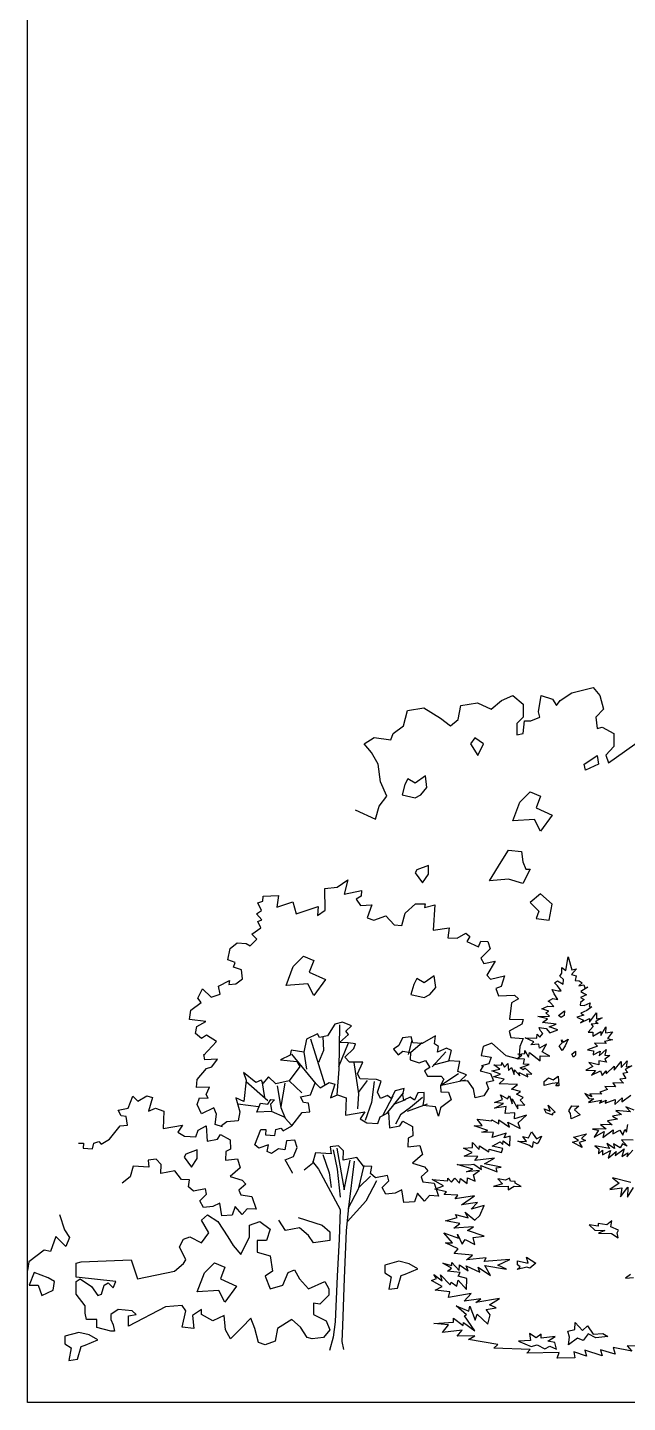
# Model space of a CAD drawing. Header units: inches. Extents: x -11 to 128, y 7 to 56.
# Drawn here: x 12.497 to 13.229, y 7.377 to 9.056 of the extents above; entities that cross this region are included whole.
import ezdxf

# ---------------------------------------------------------------- set-up
doc = ezdxf.new("R2010")
doc.units = ezdxf.units.IN
doc.header["$MEASUREMENT"] = 0
doc.layers.add('CAY', color=94, linetype='Continuous')
doc.layers.add('CAY-3', color=61, linetype='Continuous')
picture_1 = doc.add_image_def('image1.jpg', size_in_pixel=(1680, 1093))

# ---------------------------------------------------------------- blocks, each defined once
blk = doc.blocks.new('A$C76451831')
at = {"layer": 'CAY'}
for p, q in [((1261.1, 1885), (1288.9, 1909.2)), ((1288.9, 1909.2), (1320.1, 1922.7)), ((1320.1, 1922.7), (1347.8, 1898.6)), ((1389.7, 1877.9), (1396.8, 1922.7)), ((1396.8, 1922.7), (1427.4, 1912.7)), ((1427.4, 1912.7), (1438, 1895)), ((1438, 1895), (1448.6, 1909.2)), ((1448.6, 1909.2), (1479.9, 1929.8)), ((1479.9, 1929.8), (1538.3, 1944)), ((1538.3, 1944), (1555.9, 1922.7)), ((1555.9, 1922.7), (1566.6, 1885)), ((1022.3, 1839.6), (1033, 1881.5)), ((1033, 1881.5), (1077.8, 1888.5)), ((1077.8, 1888.5), (1122.6, 1860.8)), ((1171.5, 1857.3), (1178, 1895)), ((1178, 1895), (1223.4, 1902.1)), ((1223.4, 1902.1), (1261.1, 1885)), ((1347.8, 1898.6), (1347.8, 1863.8)), ((1393.2, 1863.8), (1389.7, 1877.9)), ((1566.6, 1885), (1545.3, 1863.8)), ((994.6, 1818.9), (1022.3, 1839.6)), ((1122.6, 1860.8), (1150.3, 1839.6)), ((1150.3, 1839.6), (1171.5, 1857.3)), ((1347.8, 1863.8), (1330.7, 1846.6)), ((1330.7, 1846.6), (1330.7, 1815.4)), ((1347.8, 1818.9), (1351.4, 1853.7)), ((1351.4, 1853.7), (1369, 1853.7)), ((1369, 1853.7), (1393.2, 1863.8)), ((1545.3, 1863.8), (1548.9, 1833.1)), ((1548.9, 1833.1), (1563, 1836)), ((1563, 1836), (1594.3, 1818.9)), ((915, 1791.2), (942.7, 1808.3)), ((942.7, 1808.3), (987.6, 1801.8)), ((987.6, 1801.8), (994.6, 1818.9)), ((1330.7, 1815.4), (1347.8, 1818.9)), ((1580.1, 1739.3), (1673.3, 1805.4)), ((1594.3, 1818.9), (1594.3, 1784.1)), ((935.7, 1767), (915, 1791.2)), ((953.4, 1735.8), (935.7, 1767)), ((1594.3, 1784.1), (1573, 1759.9)), ((1573, 1759.9), (1580.1, 1739.3)), ((959.8, 1687.4), (953.4, 1735.8)), ((977.5, 1649), (959.8, 1687.4)), ((956.3, 1621.3), (977.5, 1649)), ((890.9, 1611.3), (946.3, 1586.5)), ((946.3, 1586.5), (956.3, 1621.3))]:
    blk.add_line(p, q, dxfattribs=at)
for points in [[(1240.2, 1791.1), (1216.4, 1806.9), (1204.5, 1791.1), (1224.3, 1759.4)], [(1537.1, 1751.5), (1548.9, 1759.4), (1552.9, 1735.6), (1517.3, 1719.8), (1513.3, 1735.6)], [(1085.8, 1672.3), (1081.8, 1704), (1054.1, 1684.2), (1034.3, 1696), (1026.4, 1680.2), (1018.5, 1652.5), (1054.1, 1644.6), (1069.9, 1652.5)], [(1339.1, 1632.7), (1366.8, 1660.4), (1394.5, 1648.5), (1382.7, 1616.8), (1426.2, 1597), (1394.5, 1553.5), (1378.7, 1585.2), (1319.3, 1581.2)], [(1287.7, 1470.3), (1307.5, 1502), (1343.1, 1498), (1347, 1470.3), (1355, 1450.5), (1366.8, 1450.5), (1347, 1410.9), (1307.5, 1422.8), (1256, 1418.8)], [(1058.5, 1448.2), (1054.5, 1440.3), (1074.3, 1412.6), (1090.2, 1436.3), (1090.2, 1460.1)], [(1418.3, 1311.9), (1426.2, 1355.4), (1394.5, 1383.2), (1366.8, 1359.4), (1390.6, 1335.6), (1382.7, 1315.8)], [(722.8, 1185.8), (750.5, 1213.5), (778.2, 1201.7), (766.3, 1170), (809.9, 1150.2), (778.2, 1106.6), (762.4, 1138.3), (703, 1134.3)], [(1109.9, 1128.8), (1106, 1160.5), (1078.3, 1140.7), (1058.5, 1152.6), (1050.5, 1136.7), (1042.6, 1109), (1078.3, 1101.1), (1094.1, 1109)], [(1443.6, 1052.7), (1459.9, 1065.3), (1459.5, 1052.2), (1451.1, 1047)], [(1445.7, 970.1), (1454.1, 978), (1451.7, 985.8), (1456.9, 980.2), (1470.4, 987.9), (1462, 969.6), (1453.4, 956.7)], [(1444.6, 860.9), (1436.9, 861.2), (1442.2, 869.2), (1426.3, 867), (1404.8, 862.3), (1405.2, 873.2), (1416.4, 883.2), (1429.3, 877.3), (1442.8, 887.7)], [(1428.7, 781.7), (1410.3, 787.8), (1405.3, 798.4), (1420.9, 792.4), (1416.1, 808.9), (1434.4, 789.2), (1426.1, 784.5)], [(1476.9, 785.4), (1471.7, 793.3), (1479.9, 806.6), (1498.9, 806), (1487.6, 795.5), (1503, 781.8), (1478.7, 771.8)], [(1364.6, 698.7), (1332.9, 710.2), (1356.9, 709.4), (1346.9, 723.3), (1362.7, 720.1), (1370.9, 735.6), (1383.8, 716.6), (1397.3, 724.3), (1391.3, 710.9), (1386.1, 703.4), (1375.4, 708.7), (1372.1, 693)], [(1485.1, 721.2), (1519.8, 730.4), (1506.2, 717.8), (1516.9, 712), (1500.4, 707.1), (1508.1, 693.7), (1481.9, 707.7), (1497.9, 712.6)], [(1313.2, 601.7), (1310.8, 609.9), (1300.2, 604.8), (1278.6, 608.3), (1291.7, 594.7), (1267.4, 587.4), (1307.3, 588.7), (1306.9, 577.9), (1323.2, 588.2), (1342.2, 587.5), (1326.2, 596.2), (1326.3, 601.2)], [(1603.8, 461), (1606.8, 469), (1585.8, 477.9), (1589, 493.7), (1575.1, 483.3), (1551.6, 486.8), (1551.4, 479.1), (1527.5, 482.7), (1542.8, 468.5), (1569.5, 467.6), (1553, 460.5), (1587.8, 459.2), (1606, 447.7)], [(1037.6, 376.9), (1009.9, 384), (971.5, 373.4), (971.5, 352.7), (988.6, 342.1), (982.2, 307.9), (1006.3, 310.8), (1016.4, 345.6), (1027, 349.2), (1061.8, 363.3)], [(1332, 374.8), (1332.4, 385.2), (1361.2, 379.2), (1356.8, 395.2), (1382.5, 378.5), (1366.1, 365.4), (1358.1, 368.4), (1331.6, 361.7), (1339.5, 369.1)], [(1438.2, 144.9), (1433.9, 163.6), (1414.9, 167), (1434.4, 179.5), (1396.7, 175.3), (1397, 186.2), (1383.5, 175.8), (1365.4, 187.3), (1367.4, 168.6), (1335.2, 167), (1369.6, 152.2), (1385.6, 157.1), (1406.5, 146), (1419.9, 153.2)], [(1474.2, 178.1), (1469.4, 194.1), (1488.1, 198.9), (1488.8, 217.4), (1509.3, 195.4), (1522.9, 208.1), (1538.4, 186.2), (1564.8, 188), (1578.1, 179.9), (1545.8, 175.6), (1524.8, 186.7), (1511.1, 168.6), (1495.4, 174.6), (1470.8, 156.9)]]:
    blk.add_lwpolyline(points, close=True, dxfattribs=at)
for points in [[(530, 749.3), (509.9, 755.6), (514.2, 784.1), (506.8, 800.9), (473, 785.1), (461.4, 810.4), (467.7, 828.4), (490.9, 827.3), (485.7, 837.9), (495.2, 857.9), (459.3, 856.8), (461.4, 877.9), (486.7, 908.5), (501.5, 912.7), (516.3, 933.8), (482.5, 931.7), (479.3, 946.5), (478.3, 943.3), (514.2, 981.3), (486.7, 999.2), (473, 989.7), (457.2, 1003.4), (460.4, 1022.4), (484.6, 1036.1), (440.3, 1041.4), (444.5, 1066.7), (472, 1087.8), (463.5, 1099.4), (476.2, 1124.7), (499.4, 1102.6), (523.6, 1110), (519.4, 1132.1), (549, 1147.9), (547.9, 1136.3), (566.9, 1138.4), (584.8, 1152.1), (581.7, 1176.4), (560.6, 1183.8), (564.8, 1196.4), (544.7, 1203.8), (551.1, 1234.4), (570.1, 1250.2), (594.3, 1248.1), (605.9, 1241.8), (623.8, 1259.7), (610.1, 1273.4), (634.4, 1290.3), (625.9, 1308.2), (637.6, 1312.5), (622.8, 1328.3), (636.5, 1337.8), (625.9, 1358.9), (639.7, 1363.1), (640.7, 1376.8), (682.9, 1378.9), (677.6, 1347.3), (721.9, 1361), (730.4, 1328.3), (790.5, 1348.3), (788.4, 1324.1), (809.5, 1338.8), (808.4, 1397.9), (842.2, 1401.1), (870.6, 1421.1), (861.1, 1382.1), (908.6, 1392.6), (907.6, 1376.8), (893.8, 1368.4), (905.4, 1351.5), (936, 1353.6), (923.4, 1317.7), (941.3, 1311.4), (974, 1323), (997.2, 1298.7), (1018.3, 1296.6), (1026.7, 1330.4), (1055.2, 1355.7), (1081.6, 1355.7), (1079.5, 1346.2), (1107.9, 1353.6), (1102.7, 1284), (1147, 1290.3), (1142.7, 1263.9), (1168.1, 1262.9), (1192.3, 1276.6), (1202.9, 1267.1), (1194.4, 1253.4), (1226.1, 1238.6), (1232.4, 1254.5), (1251.4, 1253.4), (1257.7, 1233.4), (1232.4, 1208), (1240.8, 1193.3), (1271.4, 1199.6), (1249.3, 1161.6), (1258.8, 1151.1), (1296.7, 1160.6), (1288.3, 1131.1), (1273.5, 1125.8), (1280.9, 1105.7), (1324.2, 1107.9), (1334.7, 1097.3), (1315.7, 1086.8), (1310.4, 1042.5), (1347.4, 1041.4), (1344.2, 1028.7), (1309.4, 1009.8), (1314.7, 992.9), (1347.4, 989.7), (1338.9, 967.6), (1335.8, 933.8), (1302, 942.3), (1263, 977.1), (1238.7, 967.6), (1233.4, 943.3), (1260.9, 939.1), (1254.5, 921.2), (1234.5, 915.9), (1238.7, 915.9), (1231.3, 902.2), (1258.8, 894.8), (1267.2, 874.8), (1247.2, 870.5), (1253.5, 853.7)], [(1649.9, 795.3), (1626.6, 803.8), (1639.3, 790.2), (1599.5, 794.3), (1615, 782.9), (1590.8, 778.7), (1604.1, 770.1), (1577.2, 765.6), (1590, 754.7), (1558.3, 755.8), (1573.8, 744.4), (1536.6, 743), (1552.3, 740.2), (1540.8, 721.6), (1568.1, 736.9), (1564.8, 720.7), (1592.2, 741.1), (1591.9, 730.6), (1610.8, 740.4), (1618.5, 727), (1624.5, 742.7), (1629.2, 734.8), (1632.6, 756)], [(1647, 712.9), (1615.3, 714), (1630.6, 697.1), (1617.6, 703), (1611.9, 692.8), (1593.7, 703.8), (1595.9, 690.6), (1575.1, 704.5), (1582.3, 691.1), (1542.7, 697.9), (1553.3, 689.4), (1552.8, 676.3), (1563.6, 686.3), (1563.1, 673.2), (1584.9, 685.6), (1579.1, 664.5), (1601.1, 682.3), (1598, 672), (1622.6, 689.7), (1616.4, 668.6), (1632.6, 678.5), (1629.6, 668.1), (1646.1, 686.1)], [(1640.7, 598.4), (1590.4, 611), (1608.5, 596.8), (1583.9, 579.1), (1616.2, 583.4), (1612.6, 559.5), (1632.1, 585.5), (1631.2, 558.8), (1648, 585)], [(1639.7, 348.2), (1626.2, 337.8), (1647.6, 339.7)], [(1665, 152.8), (1630.2, 154), (1643.3, 140), (1592.9, 149.9), (1597.7, 131.1), (1558.2, 142.9), (1562.6, 126.9), (1515.6, 142.2), (1520, 125.7), (1486, 137.8), (1488.1, 121.8), (1440.1, 120.8), (1446.1, 136.4), (1358.1, 134.1), (1366.6, 144.6), (1267.9, 148.1), (1279.1, 158.1), (1199.4, 171.8), (1216.1, 181.6), (1168, 180.6), (1181.7, 196.4), (1128.5, 190.1), (1145, 210.9), (1105.3, 215), (1158.5, 218.6), (1158.8, 229), (1184.9, 209.5), (1185.2, 217.6), (1216.5, 195.2), (1188.5, 236.1), (1194, 238.6), (1165.5, 263.2), (1199.8, 248.8), (1202.6, 261.9), (1217.6, 224.2), (1223.1, 239.9), (1251.6, 212.6), (1257.9, 238.7), (1247.6, 252.6), (1274.4, 257.1), (1256.2, 265.5), (1283.5, 283.1), (1219.2, 272.2), (1232.7, 282.1), (1187.2, 276), (1206.5, 296.7), (1144.9, 285.2), (1148.2, 301.4), (1108.5, 305.5), (1127.4, 315.3), (1098.5, 332.2), (1112.3, 337.1), (1104.5, 348.3), (1127.9, 331.1), (1123.1, 347.6), (1148.9, 320), (1151.8, 327.6), (1167.3, 316.6), (1170.6, 332.4), (1193.7, 307.5), (1194.8, 337), (1171, 343.2), (1176.8, 353.5), (1142, 357.4), (1153.2, 365.2), (1129.6, 379.1), (1153.4, 372.9), (1153.7, 381), (1174.2, 359), (1174.8, 374.8), (1198.2, 358.2), (1193.2, 371.5), (1229.8, 354.3), (1225.3, 367.6), (1258.9, 345.2), (1244, 372.4), (1302.2, 362.7), (1278.5, 373.9), (1311.2, 388.7), (1241.7, 383.4), (1247.5, 393.6), (1193.8, 387.8), (1210.1, 400.4), (1160, 404.8), (1170.8, 417.6), (1137, 434.6), (1155.6, 434), (1132.5, 461.5), (1171.9, 447), (1169.5, 457.5), (1182.2, 430.8), (1190.3, 443.7), (1216.6, 429.6), (1211.8, 448.3), (1241.4, 452.3), (1196.6, 467.5), (1212.8, 477.3), (1159.7, 474.2), (1176, 486.8), (1136.3, 493.6), (1168.4, 502.9), (1163.7, 511.2), (1197.8, 501.9), (1190.2, 518), (1216.2, 495.8), (1230.2, 508.9), (1241.6, 535.3), (1206.8, 525.6), (1223.3, 543.6), (1180.5, 537.4), (1215.8, 562.4), (1162.5, 553.9), (1170.5, 564), (1133.4, 565.3), (1139.1, 573.3), (1107.2, 579.8), (1131.5, 589.4), (1100.4, 606.4), (1142.9, 602.6), (1143.1, 610.3), (1153.2, 599.5), (1161.7, 609.7), (1174.4, 596.1), (1177.5, 609.1), (1195.6, 595.3), (1196.2, 611.2), (1217.2, 602.3), (1212.8, 618.8), (1229.1, 631.3), (1194, 627.1), (1210.6, 634.7), (1168.4, 647.1), (1200.1, 646), (1213.8, 647.7), (1234.6, 633.9), (1232.3, 644.8), (1276.9, 627), (1274.6, 637.9), (1287.8, 640.2), (1242.8, 649.4), (1270.1, 664.8), (1216.4, 658.5), (1224.9, 668.7), (1187.8, 670), (1209.5, 680.1), (1185.8, 691.3), (1209.9, 693.2), (1210.4, 706.8), (1228.3, 687.6), (1228.7, 698), (1254.8, 681.2), (1255.1, 688.9), (1289.2, 680), (1292.3, 690.3), (1263.1, 696.8), (1284.8, 709.2), (1292.7, 701.2), (1293, 711.6), (1311.1, 697.8), (1312.1, 724.6), (1296, 719.7), (1301.9, 732.6), (1263.9, 720.8), (1267.1, 733.8), (1235.4, 734.9), (1251.4, 739.8), (1214.7, 752), (1236, 753.5), (1223, 770.3), (1262.8, 766.2), (1262.9, 768.9), (1281.5, 757.4), (1281.9, 768.2), (1310.2, 748.6), (1305.7, 761.9), (1339.5, 744.9), (1334.6, 760.9), (1356.7, 781.5), (1324.6, 771.7), (1325.2, 788), (1298.4, 786.2), (1301.7, 804.7), (1269.4, 800.4), (1293.9, 813.1), (1270, 816.2), (1291.5, 823.6), (1286.5, 837), (1305.2, 825.9), (1310.4, 833.9), (1317.9, 812.3), (1318.3, 825.4), (1333.2, 798.2), (1333.6, 809), (1352.2, 808.4), (1339.5, 822), (1347.9, 829.8), (1329.6, 838.2), (1340.3, 846), (1316.5, 852.2), (1332.8, 864.8), (1282.6, 866.6), (1296.2, 879.2), (1266.9, 885.7), (1286.2, 893.2), (1262.5, 901.7), (1284, 906.4), (1268.1, 917.8), (1289.3, 917.1), (1289.6, 924.8), (1297.3, 911.4), (1305.8, 921.5), (1307.9, 902.9), (1315.9, 910.7), (1323.4, 891.9), (1323.8, 905), (1339.1, 888.6), (1336.7, 896.9), (1360.3, 885.2), (1357.8, 893.4), (1371.4, 892.9), (1353.4, 909.4), (1347.8, 904.2), (1339.8, 909.9), (1364.2, 919.5), (1348.4, 920), (1351.5, 933.5), (1330.3, 934.3), (1343.8, 944.2), (1333.4, 947.3), (1352.1, 949.4), (1352.4, 957.5), (1362.1, 938.6), (1365.3, 951.6), (1394, 929.3), (1394.4, 942.4), (1420.7, 941.5), (1399.8, 953.1), (1411.4, 974), (1392.5, 963.8), (1390.1, 974.8), (1368.8, 972.8), (1377.2, 980.7), (1353.6, 991.9), (1385.3, 990.8), (1385.6, 1001.7), (1393.5, 993.3), (1401.6, 1003.4), (1394.2, 1011.8), (1391.7, 1020.1), (1410.2, 1016.7), (1420.7, 1005.5), (1442.2, 1012.9), (1418.5, 1021.8), (1437.3, 1028.9), (1400.3, 1032.9), (1413.8, 1043.3), (1387.3, 1049.2), (1419.5, 1050.8), (1409, 1059.4), (1417.3, 1064.5), (1398.9, 1070.1), (1415, 1077.7), (1430.9, 1077.2), (1420.8, 1088), (1415.5, 1090.9), (1428.9, 1098.6), (1442.4, 1095.4), (1432.1, 1111.6), (1427, 1122.6), (1443.2, 1119.4), (1450.9, 1119.1), (1441, 1132.6), (1433.1, 1141), (1441.4, 1146.2), (1457, 1137.5), (1457.5, 1150.6), (1447.3, 1159.1), (1452.6, 1167.1), (1453.1, 1182.9), (1463.7, 1174.4), (1470.5, 1211.8), (1479.7, 1176.6), (1492.9, 1178.8), (1479.2, 1163.4), (1492.2, 1160.3), (1489.5, 1147.2), (1499.9, 1146.8), (1507.9, 1141.1), (1499.4, 1133.3), (1512.7, 1135.5), (1515.1, 1127.3), (1523.3, 1129.7), (1504.3, 1117.2), (1519.9, 1108.5), (1503.8, 1101.4), (1514, 1095.6), (1503.3, 1087.8), (1503, 1080.1), (1513.4, 1079.7), (1530, 1086.9), (1526.9, 1076.5), (1534.6, 1076.3), (1521.1, 1065.9), (1505, 1058.7), (1512.5, 1053), (1493.8, 1048.2), (1512, 1039.9), (1504.1, 1032), (1528.5, 1044.3), (1528.1, 1033.9), (1547.6, 1060), (1547.1, 1043.7), (1563, 1045.8), (1544.1, 1036.1), (1551.6, 1030.3), (1532.9, 1028.3), (1538.2, 1022.7), (1524.5, 1007.3), (1537.6, 1006.8), (1537.3, 996.4), (1559, 1008.8), (1558.6, 997.9), (1572.6, 1021.5), (1572, 1005.6), (1591.1, 1007.7), (1576.9, 989.6), (1590.4, 986.4), (1568.9, 981.7), (1573.7, 976.1), (1542, 977.2), (1549.5, 969.2), (1522.8, 959.3), (1538.6, 956), (1538.2, 945.6), (1557.1, 955.4), (1554, 942.3), (1573.2, 960.2), (1569.9, 944.5), (1583.5, 944), (1569.5, 933.6), (1574.7, 925.7), (1553.5, 929.2), (1553.1, 918.3), (1526.6, 924.7), (1537.1, 913.4), (1518.2, 903.7), (1544.9, 902.7), (1533.5, 890), (1558, 902.3), (1563, 889), (1573.8, 901.7), (1573.5, 893.6), (1595.6, 914.1), (1595.2, 903.7), (1614.6, 927.1), (1614, 910.8), (1631, 929.2), (1627.7, 913), (1643.6, 915.2), (1624.7, 905.4), (1632.1, 897), (1618.9, 894.7), (1626.6, 881.3), (1610.2, 879.2), (1620.7, 867.9), (1591.3, 868.9), (1599.1, 858.2), (1569.6, 859.3), (1577.5, 850.8), (1556, 843.9), (1561.2, 838.3), (1529.1, 839.4), (1534.2, 831), (1515.9, 839.8), (1525.9, 826.3), (1539.5, 825.9), (1525.5, 815.5), (1560.6, 822.4), (1554.9, 814.4), (1573.8, 821.9), (1570.8, 813.9), (1597.8, 823.8), (1597.4, 810.2), (1616.6, 828.2), (1616.2, 817.7), (1640.9, 835.5)], [(1253.5, 853.7), (1240.8, 833.6), (1217.6, 828.4), (1212.4, 852.6), (1197.6, 874.8), (1175.4, 873.7), (1193.4, 890.6), (1170.2, 900.1), (1175.4, 927.5), (1145.9, 928.6), (1153.3, 957), (1139.6, 963.4), (1115.3, 952.8), (1117.4, 967.6), (1106.9, 975), (1109, 997.1), (1073.1, 976), (1047.8, 978.1), (1043.6, 993.9), (1019.3, 991.8), (1009.9, 970.7), (995.1, 961.2), (1007.7, 945.4), (1020.4, 954.9), (1041.5, 951.8), (1040.4, 931.7), (1064.7, 923.3), (1082.6, 929.6), (1094.2, 910.6), (1079.5, 902.2), (1087.9, 887.4), (1124.8, 887.4), (1132.2, 879), (1122.7, 862.1), (1123.8, 845.2), (1144.9, 844.2), (1152.2, 823.1), (1122.7, 800.9), (1117.4, 778.8), (1109, 804.1), (1076.3, 807.3), (1078.4, 825.2), (1078.4, 843.1), (1061.5, 842.1), (1052, 822), (1040.4, 830.5), (1023.6, 822), (1020.4, 836.8), (1024.6, 853.7), (999.3, 847.3), (988.8, 826.2), (979.3, 834.7), (960.3, 826.2), (951.8, 844.2), (961.3, 873.7), (948.7, 877.9), (904.4, 880), (897, 893.7), (911.8, 925.4), (875.9, 925.4), (863.3, 939.1), (887.5, 962.3), (891.7, 975), (871.7, 978.1), (848.5, 979.2), (872.7, 1000.3), (865.4, 1009.8), (881.2, 1024.5), (856.9, 1034), (835.8, 1028.7), (815.8, 997.1), (793.6, 992.9), (788.4, 1002.4), (758.8, 987.6), (751.5, 952.8), (716.7, 958.1), (714.5, 944.4), (688.2, 931.7), (732.5, 927.5), (740.9, 913.8), (711.4, 874.8), (675.5, 866.3), (655.5, 885.3), (639.7, 867.4), (635.4, 876.9), (620.7, 870.5), (586.9, 896.9), (594.3, 876.9), (588, 818.9), (566.9, 828.4), (577.4, 790.4), (573.2, 766.1), (541.6, 763), (527.9, 752.4)], [(848.5, 1026.6), (846.4, 906.4), (841.1, 836.8)], [(769.4, 988.7), (808.4, 864.2)], [(803.1, 995), (805.2, 957), (791.5, 924.3)], [(871.7, 977.1), (845.3, 912.7)], [(1044.7, 985.5), (1035.2, 946.5)], [(1073.1, 978.1), (1042.6, 951.8)], [(717.7, 947.5), (784.2, 866.3)], [(751.5, 952.8), (758.8, 906.4)], [(1137.5, 953.9), (1100.6, 912.7)], [(1484.5, 939.3), (1479.8, 947.6), (1490.5, 955.4), (1490.1, 944.5), (1484.5, 939.3)], [(887.5, 924.3), (900.2, 838.9), (897, 798.8)], [(1148, 928.6), (1102.7, 917)], [(594.3, 872.7), (653.4, 821)], [(634.4, 741.9), (648.1, 741.9), (647, 728.2), (672.4, 726.1), (675.5, 741.9), (689.2, 746.1), (695.6, 738.7), (718.8, 752.4), (747.2, 788.3), (767.3, 790.4), (764.1, 813.6), (750.4, 815.7), (742, 831.5), (769.4, 836.8), (782, 869.5), (795.8, 855.8), (820, 870.5), (835.8, 865.3), (824.2, 828.4), (843.2, 836.8), (866.4, 828.4), (864.3, 780.9), (917, 790.4), (904.4, 771.4), (922.3, 760.9), (952.9, 758.7), (959.2, 776.7), (981.4, 788.3), (984.5, 747.1), (1012, 752.4), (1020.4, 765.1), (1046.8, 750.3), (1047.8, 725), (1035.2, 718.7), (1034.1, 695.5), (1066.8, 698.6), (1074.2, 674.4), (1046.8, 651.2), (1079.5, 640.6), (1089, 630.1), (1070, 613.2), (1075.2, 600.5), (1105.8, 596.3), (1117.4, 561.5), (1093.2, 562.6), (1079.5, 547.8), (1060.5, 568.9), (1052, 545.7), (1023.6, 543.6), (1018.3, 578.4), (999.3, 568.9), (974, 566.8), (964.5, 584.7), (982.4, 602.7), (979.3, 617.4), (946.6, 611.1), (932.9, 622.7), (936, 641.7), (913.9, 642.7), (895.9, 665.9), (858, 658.6), (859, 683.9), (845.3, 697.6), (823.2, 695.5), (825.3, 676.5), (783.1, 678.6), (774.7, 650.1), (752.5, 632.2)], [(637.6, 874.8), (644.9, 829.4)], [(678.7, 861.1), (689.2, 802), (700.8, 773.5), (717.7, 754.5)], [(699.8, 868.4), (689.2, 805.2)], [(711.4, 874.8), (746.2, 842.1)], [(923.4, 875.8), (899.1, 843.1)], [(942.4, 872.7), (935, 815.7), (918.1, 767.2)], [(1172.3, 893.7), (1123.8, 862.1)], [(1191.3, 876.9), (1125.9, 862.1)], [(662.9, 791.4), (623.8, 789.3), (633.3, 813.6), (653.4, 811.5), (661.8, 824.1), (671.3, 823.1), (660.8, 811.5), (663.9, 793.6)], [(993, 832.6), (965.6, 779.8)], [(1021.5, 842.1), (976.1, 786.2)], [(1027.8, 823.1), (995.1, 810.4)], [(1074.2, 829.4), (1041.5, 802), (1014.1, 782), (1000.4, 756.6)], [(572.2, 812.5), (628.1, 805.2)], [(662.9, 792.5), (699.8, 775.6)], [(1033.1, 792.5), (1087.9, 812.5)], [(720.9, 623.7), (720.9, 624.8), (700.8, 659.6), (723, 669.1), (733.5, 693.4), (727.2, 713.4), (704, 711.3), (699.8, 687), (682.9, 690.2), (663.9, 677.5), (651.3, 682.8), (655.5, 700.7), (629.1, 691.2), (618.6, 700.7), (634.4, 741.9)], [(803.1, 674.4), (820, 624.8), (825.3, 584.7)], [(831.6, 687), (842.2, 634.3), (850.6, 558.4)], [(841.1, 691.2), (861.1, 578.4), (877, 658.6)], [(774.7, 655.4), (791.5, 634.3), (850.6, 524.6), (847.4, 444.5), (842.2, 343.2), (836.9, 219.8), (831.6, 177.6), (821.1, 141.8)], [(888.6, 656.4), (872.7, 530.9), (866.4, 466.6), (861.1, 337.9), (856.9, 208.2), (854.8, 166), (859, 143.9)], [(914.9, 644.8), (899.1, 580.5), (870.6, 526.7)], [(948.7, 602.7), (920.2, 547.8), (869.6, 490.9)], [(932.9, 615.3), (902.3, 585.8)]]:
    blk.add_lwpolyline(points, dxfattribs=at)
at = {"layer": 'CAY-3'}
for p, q in [((86.7, 510.8), (100.8, 469.5)), ((472.7, 495.7), (489.8, 509.9)), ((493.3, 461.5), (472.7, 495.7)), ((489.8, 509.9), (517.5, 492.2)), ((517.5, 492.2), (545.2, 450.9)), ((604.1, 482.1), (631.9, 492.2)), ((631.9, 492.2), (659.6, 471.5)), ((701.4, 468), (683.7, 495.7)), ((736.2, 502.8), (801.7, 482.1)), ((76.8, 451.7), (62.5, 410.5)), ((86.7, 441.8), (76.8, 451.7)), ((100.8, 469.5), (114.4, 448.9)), ((114.4, 448.9), (104.4, 424.1)), ((424.3, 443.8), (441.4, 450.9)), ((441.4, 450.9), (472.7, 433.8)), ((472.7, 433.8), (493.3, 461.5)), ((545.2, 450.9), (559.3, 426.7)), ((580, 402.5), (604.1, 450.9)), ((604.1, 450.9), (604.1, 482.1)), ((659.6, 471.5), (649.5, 440.3)), ((739.2, 475.1), (701.4, 468)), ((763.9, 454.4), (739.2, 475.1)), ((777.5, 433.8), (763.9, 454.4)), ((801.7, 482.1), (822.3, 464.4)), ((822.3, 464.4), (822.3, 440.3)), ((45.4, 414.1), (3.5, 382.8)), ((62.5, 410.5), (45.4, 414.1)), ((104.4, 424.1), (86.7, 441.8)), ((413.7, 423.2), (424.3, 443.8)), ((430.8, 388.4), (413.7, 423.2)), ((559.3, 426.7), (580, 402.5)), ((624.8, 440.3), (624.8, 409)), ((649.5, 440.3), (624.8, 440.3)), ((822.3, 440.3), (777.5, 433.8)), ((3.5, 382.8), (0, 358.6)), ((132.1, 379.3), (145.6, 382.8)), ((132.1, 340.9), (132.1, 379.3)), ((145.6, 382.8), (281.8, 388.3)), ((281.8, 388.3), (298.9, 336.4)), ((400.1, 357.1), (424.3, 378.3)), ((424.3, 378.3), (430.8, 388.4)), ((624.8, 409), (659.6, 399)), ((659.6, 399), (666.6, 357.1)), ((240, 329.4), (132.1, 340.9)), ((298.9, 336.4), (400.1, 357.1)), ((666.6, 357.1), (646, 343.5)), ((646, 343.5), (659.6, 308.7)), ((694.4, 319.3), (708.5, 353.5)), ((708.5, 353.5), (725.6, 360.6)), ((725.6, 360.6), (739.2, 336.4)), ((132.7, 329.4), (143.3, 336.4)), ((132.7, 294.5), (132.7, 329.4)), ((143.3, 336.4), (173.9, 315.2)), ((173.9, 315.2), (191.6, 291)), ((201.6, 294.5), (208.7, 318.7)), ((208.7, 318.7), (219.3, 325.8)), ((219.3, 325.8), (232.9, 311.7)), ((232.9, 311.7), (240, 329.4)), ((659.6, 308.7), (694.4, 319.3)), ((739.2, 336.4), (763.9, 308.7)), ((763.9, 308.7), (808.7, 329.4)), ((808.7, 329.4), (819.4, 308.7)), ((819.4, 308.7), (819.4, 291.6)), ((156.8, 263.3), (132.7, 294.5)), ((156.8, 242.6), (156.8, 263.3)), ((191.6, 291), (201.6, 294.5)), ((420.8, 263.9), (375.4, 260.4)), ((430.8, 249.7), (420.8, 263.9)), ((794.6, 267.4), (777.5, 270.4)), ((777.5, 270.4), (777.5, 239.7)), ((819.4, 291.6), (794.6, 267.4)), ((160.4, 225.5), (156.8, 242.6)), ((188.1, 225.5), (160.4, 225.5)), ((188.1, 204.3), (188.1, 225.5)), ((247, 253.3), (226.4, 239.1)), ((226.4, 239.1), (226.4, 225.5)), ((226.4, 225.5), (232.9, 211.4)), ((284.8, 249.7), (247, 253.3)), ((375.4, 260.4), (274.7, 207.8)), ((274.7, 235.6), (295.4, 239.1)), ((274.7, 207.8), (274.7, 235.6)), ((295.4, 239.1), (284.8, 249.7)), ((420.8, 204.9), (430.8, 249.7)), ((472.7, 253.3), (448.5, 236.2)), ((448.5, 236.2), (452, 201.4)), ((472.7, 239.7), (472.7, 253.3)), ((503.9, 222), (472.7, 239.7)), ((535.2, 236.2), (503.9, 222)), ((538.7, 197.8), (535.2, 236.2)), ((607.7, 229.1), (583.5, 204.9)), ((618.3, 201.4), (607.7, 229.1)), ((718.5, 225.5), (680.2, 201.4)), ((742.7, 204.9), (718.5, 225.5)), ((777.5, 239.7), (812.3, 222)), ((226.4, 194.3), (188.1, 204.3)), ((236.4, 194.3), (226.4, 194.3)), ((232.9, 211.4), (236.4, 194.3)), ((452, 201.4), (420.8, 204.9)), ((552.3, 173.6), (538.7, 197.8)), ((583.5, 204.9), (552.3, 173.6)), ((628.3, 163), (618.3, 201.4)), ((680.2, 201.4), (673.7, 166.6)), ((760.4, 177.2), (742.7, 204.9)), ((822.3, 197.8), (805.2, 177.2)), ((812.3, 222), (822.3, 197.8)), ((646, 156.5), (628.3, 163)), ((673.7, 166.6), (646, 156.5)), ((774, 173.6), (760.4, 177.2)), ((805.2, 177.2), (774, 173.6))]:
    blk.add_line(p, q, dxfattribs=at)
blk.add_lwpolyline([(138.9, 705.6), (152.6, 705.6), (151.5, 691.9), (176.9, 689.8), (180, 705.6), (193.7, 709.9), (200.1, 702.5), (223.3, 716.2), (251.7, 752), (271.8, 754.2), (268.6, 777.4), (254.9, 779.5), (246.5, 795.3), (273.9, 800.6), (286.5, 833.3), (300.3, 819.5), (324.5, 834.3), (340.3, 829), (328.7, 792.1), (347.7, 800.6), (370.9, 792.1), (368.8, 744.7), (421.5, 754.2), (408.9, 735.2), (426.8, 724.6), (457.4, 722.5), (463.7, 740.4), (485.9, 752), (489, 710.9), (516.5, 716.2), (524.9, 728.8), (551.3, 714.1), (552.3, 688.8), (539.7, 682.4), (538.6, 659.2), (571.3, 662.4), (578.7, 638.1), (551.3, 614.9), (584, 604.4), (593.5, 593.8), (574.5, 577), (579.7, 564.3), (610.3, 560.1), (621.9, 525.3), (597.7, 526.3), (584, 511.6), (565, 532.7), (556.5, 509.5), (528.1, 507.4), (522.8, 542.2), (503.8, 532.7), (478.5, 530.6), (469, 548.5), (486.9, 566.4), (483.8, 581.2), (451.1, 574.9), (437.4, 586.5), (440.5, 605.4), (418.4, 606.5), (400.5, 629.7), (362.5, 622.3), (363.5, 647.6), (349.8, 661.3), (327.7, 659.2), (329.8, 640.3), (287.6, 642.4), (279.2, 613.9), (257, 596)], dxfattribs=at)
for points in [[(430.1, 675.3), (426.1, 667.3), (445.9, 639.6), (461.7, 663.4), (461.7, 687.1)], [(481.1, 352.5), (508.8, 380.2), (536.5, 368.3), (524.6, 336.6), (568.2, 316.8), (536.5, 273.3), (520.7, 305), (461.3, 301)], [(56.6, 339.4), (18.3, 353.5), (4.7, 318.7), (28.9, 318.7), (38.9, 291), (70.2, 305.2), (73.7, 329.4)], [(167.4, 183.7), (139.7, 190.7), (101.4, 180.1), (101.4, 159.5), (118.5, 148.9), (112, 114.6), (136.2, 117.6), (146.2, 152.4), (156.8, 155.9), (191.6, 170.1)]]:
    blk.add_lwpolyline(points, close=True, dxfattribs=at)

msp = doc.modelspace()

# ---------------------------------------------------------------- block references
at = {"layer": 'CAY', "xscale": 0.0004489089019145984, "yscale": 0.0004489089019145984, "zscale": 0.0004489089019145984}
msp.add_blockref('A$C76451831', (12.4966, 7.3772), dxfattribs=at)

# ---------------------------------------------------------------- pictures from other files: only their frames are drawn
image = msp.add_image(picture_1, insert=(12.4966, 7.3772), size_in_units=(74.4025, 48.4059))
image.dxf.flags = 6

doc.saveas('drawing.dxf')
